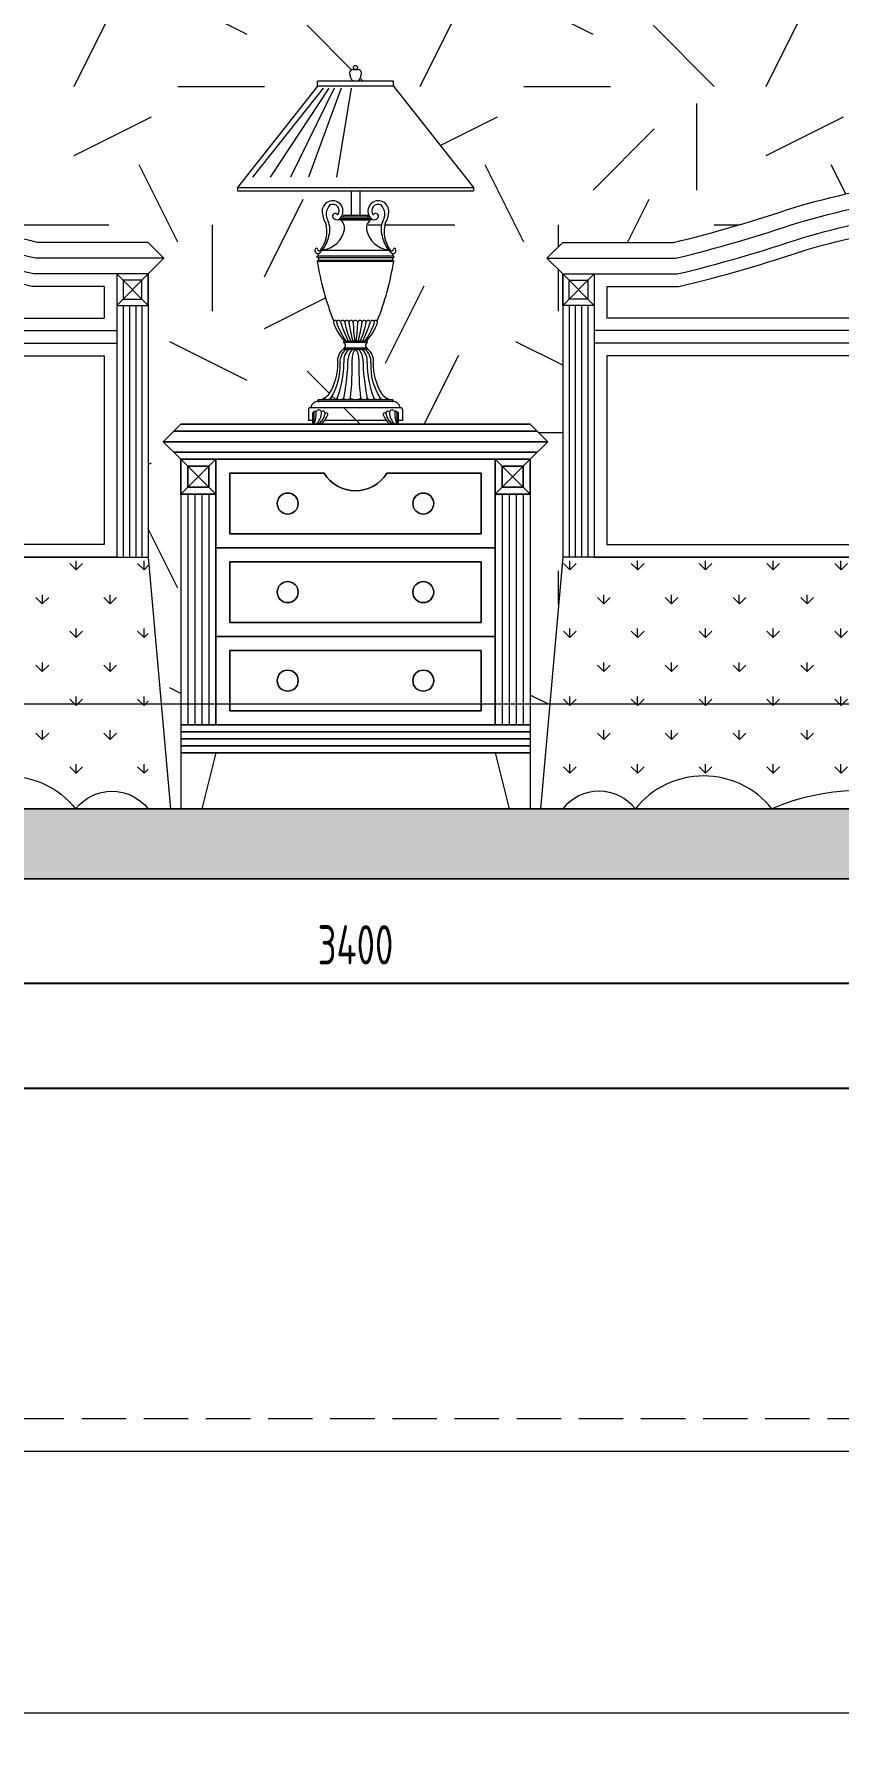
# Model space of a CAD drawing. Header units: millimetres. Extents: x 3162 to 221128, y -144913 to 11496.
# Drawn here: x 33823 to 34974, y -50397 to -47956 of the extents above; entities that cross this region are included whole.
import ezdxf

# ---------------------------------------------------------------- set-up
doc = ezdxf.new("R2010")
doc.units = ezdxf.units.MM
doc.header["$LTSCALE"] = 10
doc.linetypes.add('DASH', pattern=[8.889999999999997, 6.349999999999998, -2.54])
doc.layers.get('Defpoints').update_dxf_attribs({"color": 250})
for name, color, linetype, lineweight in [('Contour【轮廓线】', 94, 'Continuous', 0), ('Drawing【图框、表格】', 150, 'Continuous', 0), ('FC-Hatch【平面填充】', 250, 'Continuous', 0), ('Fine【细线】', 250, 'Continuous', 0), ('Finish【完成面】', 2, 'Continuous', 0), ('Hidden【虚线】', 136, 'DASH', 0), ('RC-dimensions', 44, 'Continuous', 0), ('Wall【立面墙】', 252, 'Continuous', 0)]:
    doc.layers.add(name, color=color, linetype=linetype, lineweight=lineweight)
doc.styles.add('尺寸标注', font='ARCHS.SHX', dxfattribs={"width": 0.8})
doc.dimstyles.new('海龙1：25', dxfattribs={"dimscale": 25, "dimtxt": 2.25, "dimasz": 1, "dimexe": 1.5, "dimexo": 1, "dimgap": 1, "dimtad": 1, "dimdec": 0, "dimrnd": 5, "dimdsep": 46, "dimtxsty": '尺寸标注', "dimblk": 'ARCHTICK', "dimblk1": 'ARCHTICK', "dimblk2": 'ARCHTICK', "dimcen": 1, "dimclrd": 44, "dimclre": 44, "dimclrt": 2, "dimadec": 0, "dimazin": 0, "dimtfac": 1, "dimtdec": 0, "dimtix": 1, "dimtmove": 2, "dimatfit": 3, "dimldrblk": 'hl_arrow2', "dimfxl": 5, "dimfxlon": 1, "dimarcsym": 0})

# ---------------------------------------------------------------- blocks, each defined once
blk = doc.blocks.new('_ArchTick')
at = {"color": 2, "linetype": 'ByBlock', "const_width": 0.15}
blk.add_lwpolyline([(-0.5, -0.5), (0.5, 0.5)], dxfattribs=at)
blk = doc.blocks.new('*D1210')
at = {"layer": 'Defpoints', "color": 0, "transparency": 16777216}
for p in [(29832.73861717574, -49163.89849982945), (36582.73861717574, -49163.89849982945), (29832.73861717574, -49463.89849982945)]:
    blk.add_point(p, dxfattribs=at)
at = {"layer": 'RC-dimensions', "color": 44, "lineweight": -2, "transparency": 16777216}
for p, q in [((29832.73861717574, -49338.89849982945), (29832.73861717574, -49501.39849982943)), ((36582.73861717574, -49338.89849982945), (36582.73861717574, -49501.39849982943)), ((36582.73861717574, -49463.89849982945), (29832.73861717574, -49463.89849982945))]:
    blk.add_line(p, q, dxfattribs=at)
at = {"layer": 'RC-dimensions', "color": 44, "lineweight": -2, "transparency": 16777216, "xscale": 25, "yscale": 25, "zscale": 25, "rotation": 180}
blk.add_blockref('_ArchTick', (29832.73861717574, -49463.89849982945), dxfattribs=at)
at = {"layer": 'RC-dimensions', "color": 44, "lineweight": -2, "transparency": 16777216, "xscale": 25, "yscale": 25, "zscale": 25}
blk.add_blockref('_ArchTick', (36582.73861717574, -49463.89849982945), dxfattribs=at)
at = {"layer": 'RC-dimensions', "color": 2, "transparency": 16777216, "insert": (33207.73861717574, -49409.60162482943), "char_height": 56.25, "attachment_point": 5, "style": '尺寸标注'}
blk.add_mtext('6750', dxfattribs=at)
blk = doc.blocks.new('hl_arrow2')
at = {"color": 2}
blk.add_line((-0.221303783804, 2.183e-12), (-1, 5.720000000000001e-13), dxfattribs=at)
blk.add_lwpolyline([(-0.221303783804, 0), (-0.861040435366, -0.688592459968), (-0.653754463034, -0.8624700623479998), (0, 0), (-0.653754463034, 0.8624700623479998), (-0.861040435366, 0.688592459968)], close=True, dxfattribs=at)
for points in [[(-0.861040435366, 0.688592459968), (-0.653754463034, 0.8624700623479998), (-0.221303783804, 0), (0, 0)], [(-0.861040435366, -0.688592459968), (-0.653754463034, -0.8624700623479998), (-0.221303783804, 0), (0, 0)]]:
    blk.add_solid(points, dxfattribs=at)
blk = doc.blocks.new('*D1238')
at = {"layer": 'Defpoints', "color": 0, "transparency": 16777216}
for p in [(32582.73862014517, -49163.89849982948), (35982.73862014722, -49163.89849982945), (32582.73862014517, -49313.89849982943)]:
    blk.add_point(p, dxfattribs=at)
at = {"layer": 'RC-dimensions', "color": 44, "lineweight": -2, "transparency": 16777216}
for p, q in [((32582.73862014517, -49188.89849982948), (32582.73862014517, -49351.39849982943)), ((35982.73862014722, -49188.89849982945), (35982.73862014722, -49351.39849982943)), ((35982.73862014722, -49313.89849982943), (32582.73862014517, -49313.89849982943))]:
    blk.add_line(p, q, dxfattribs=at)
at = {"layer": 'RC-dimensions', "color": 44, "lineweight": -2, "transparency": 16777216, "xscale": 25, "yscale": 25, "zscale": 25, "rotation": 180}
blk.add_blockref('_ArchTick', (32582.73862014517, -49313.89849982943), dxfattribs=at)
at = {"layer": 'RC-dimensions', "color": 44, "lineweight": -2, "transparency": 16777216, "xscale": 25, "yscale": 25, "zscale": 25}
blk.add_blockref('_ArchTick', (35982.73862014722, -49313.89849982943), dxfattribs=at)
at = {"layer": 'RC-dimensions', "color": 2, "transparency": 16777216, "insert": (34282.7386201462, -49258.42974982945), "char_height": 56.25, "attachment_point": 5, "style": '尺寸标注'}
blk.add_mtext('3400', dxfattribs=at)
blk = doc.blocks.new('床正立面22')
h = blk.add_hatch()
h.set_pattern_fill('GRASS', color=8, scale=2.7, style=0)
h.set_pattern_definition([(90, (77769.68047960044, 87398.80469178478), (-48.49334999999999, 48.49334999999999), [12.85875, -84.12795]), (44.99999999999999, (77769.68047960044, 87398.80469178478), (-48.49338305377342, 48.49338305377344), [12.85875, -55.72124999999999]), (135, (77769.68047960044, 87398.80469178478), (-48.49338305377344, -48.49338305377342), [12.85875, -55.72124999999999])])
h.paths.add_polyline_path([(-224.1710812887264, 9.9996669e-09, -0.245189290223427), (-10.32076939071123, 9.9996669e-09, -0.260894113182446), (217.5185456459352, 5.666145310602905, -0.193709342207689), (454.1986453414573, 9.9996669e-09, -0.4810432600238387), (649.6331468657153, 9.9996669e-09, -0.4831418498008376), (753.5449930997769, 1.00258603e-08), (753.5449930997769, 360.0000000099996), (-596.4550069002231, 360.0000000099996), (-596.4550069002231, 9.9996669e-09, -0.4477466386809328), (-396.8963138551771, 9.9996669e-09, -0.3543785165153684)])
for p, q in [((-596.4550069002231, 810.0000000099997), (-437.903978727138, 810.0000000099997)), ((-596.4550069002231, 765.0000000099997), (-596.4550069002231, 360.0000000099996)), ((-596.4550069002231, 765.0000000099997), (-437.903978727138, 765.0000000099997)), ((-551.4550069002231, 765.0000000099997), (-551.4550069002231, 360.0000000099996)), ((708.5449930997769, 765.0000000099997), (708.5449930997769, 360.0000000099996)), ((753.5449930997769, 765.0000000099997), (753.5449930997769, 360.0000000099996)), ((-551.4550069002231, 684.0000000100258), (708.5449930997769, 684.0000000099735)), ((-551.4550069002231, 666.0000000100258), (708.5449930997509, 666.0000000099735)), ((1300.000000000014, 550.0000000099997), (800.0000000000146, 550.0000000099997)), ((1325.000000000014, 525.0000000099997), (775.0000000000146, 525.0000000099997)), ((800.0000000000146, 500.0000000099706), (800.0000000000146, 9.9996669e-09)), ((1300.000000000014, 500.0000000099996), (800.0000000000146, 500.0000000099996)), ((850.0000000000146, 500.0000000099706), (850.0000000000146, 120.0000000099996)), ((1250.000000000043, 500.0000000099706), (1250.000000000043, 120.0000000099996)), ((1300.000000000044, 500.0000000099706), (1300.000000000014, 9.9996669e-09)), ((1250.000000000043, 373.3334000100029), (850.0000000000146, 373.3334000100029)), ((-596.4550069002493, 360.0000000099996), (753.5449930997769, 360.0000000099996)), ((1250.000000000043, 246.666800010006), (850.0000000000146, 246.666800010006)), ((1300.000000000014, 120.0000000099996), (800.0000000000146, 120.0000000099996)), ((1300.000000000014, 80.00000000999965), (800.0000000000146, 80.00000000999965)), ((849.9999999904975, 80.00000000999965), (829.9999999904976, 9.9996669e-09)), ((1249.999999990497, 80.00000000999965), (1269.999999990498, 9.9996669e-09)), ((-596.4550069002231, 9.9996669e-09), (-628.3599447980844, 9.9996669e-09)), ((753.5449930997769, 9.9996669e-09), (785.4499309976383, 9.9996669e-09)), ((753.5449930997769, 9.9996669e-09), (785.449930997612, 9.9996669e-09)), ((829.9999999904976, 9.9996669e-09), (799.9999999904976, 9.9996669e-09)), ((1269.999999990498, 9.9996669e-09), (1299.999999990497, 9.9996669e-09))]:
    blk.add_line(p, q)
at = {"color": 8}
for p, q in [((42.54499309975071, 810.0000000099997), (114.5449930997507, 738.0000000099997)), ((114.5449930997507, 810.0000000099997), (42.54499309975071, 738.0000000099997)), ((-551.4550069002231, 765.0000000099997), (-596.4550069002231, 720.0000000099997)), ((-596.4550069002231, 765.0000000099997), (-551.4550069002231, 720.0000000099997)), ((708.5449930997769, 765.0000000099997), (753.5449930997769, 720.0000000099997)), ((753.5449930997769, 765.0000000099997), (708.5449930997769, 720.0000000099997)), ((-533.4550069002231, 747.0000000100259), (-533.4550069002231, 702.0000000100259)), ((690.5449930997768, 747.0000000099997), (690.5449930997509, 702.0000000099734)), ((-587.4550069002231, 720.0000000099997), (-587.4550069002231, 360.0000000099996)), ((-578.455006900223, 720.0000000099997), (-578.455006900223, 360.0000000099996)), ((-569.4550069002231, 720.0000000099997), (-569.4550069002231, 360.0000000099996)), ((-560.4550069002231, 720.0000000099997), (-560.4550069002231, 360.0000000099996)), ((717.5449930997769, 720.0000000099997), (717.5449930997769, 360.0000000099735)), ((726.5449930997768, 720.0000000099997), (726.5449930997768, 360.0000000099735)), ((735.5449930997768, 720.0000000099997), (735.5449930997768, 360.0000000099735)), ((744.5449930997768, 720.0000000099997), (744.5449930997768, 360.0000000099735)), ((-533.4550069002231, 702.0000000100259), (690.5449930997509, 702.0000000099734)), ((1310.000000000044, 540.0000000099997), (790.0000000000147, 540.0000000099997)), ((1310.000000000014, 510.0000000099996), (790.0000000000147, 510.0000000099996)), ((850.0000000000146, 500.0000000099706), (800.0000000000146, 450.0000000099706)), ((800.0000000000146, 500.0000000099706), (850.0000000000146, 450.0000000099706)), ((1250.000000000043, 500.0000000099706), (1300.000000000044, 450.0000000099706)), ((1300.000000000044, 500.0000000099706), (1250.000000000043, 450.0000000099706)), ((810.0000000000146, 450.0000000099706), (810.0000000000146, 120.0000000099996)), ((820.0000000000142, 450.0000000099706), (820.0000000000142, 120.0000000099996)), ((830.0000000000147, 450.0000000099706), (830.0000000000147, 120.0000000099996)), ((840.0000000000147, 450.0000000099706), (840.0000000000147, 120.0000000099996)), ((1260.000000000043, 450.0000000099706), (1260.000000000043, 120.0000000099996)), ((1270.000000000043, 450.0000000099706), (1270.000000000043, 120.0000000099996)), ((1280.000000000043, 450.0000000099706), (1280.000000000043, 120.0000000099996)), ((1290.000000000044, 450.0000000099706), (1290.000000000014, 120.0000000099996)), ((1300.000000000014, 110.0000000099996), (800.0000000000146, 110.0000000099996)), ((1300.000000000014, 100.0000000099996), (800.0000000000146, 100.0000000099996)), ((1300.000000000014, 90.00000000999965), (800.0000000000146, 90.00000000999965))]:
    blk.add_line(p, q, dxfattribs=at)
for points in [[(-596.4550069002231, 810.0000000099997), (-437.903978727138, 810.0000000099997, 0.0224771964731783), (-265.5116637795669, 860.2845349741455, -0.0565961917930142), (78.54499310407263, 917.3674594659295)], [(753.5449930997769, 810.0000000099997), (594.9939649266656, 810.0000000099997, -0.0224771964731783), (422.6016499790945, 860.2845349741455, 0.0565961917916152), (78.54499310407263, 917.3674594654843)], [(-618.955006900197, 787.5000000099997), (-435.2115553678798, 787.5000000100259, 0.022740447580406), (-258.7967249704554, 838.8021458939032, -0.056501795642232), (79.6996802701178, 894.8971079433625)], [(776.0449930997509, 787.5000000099997), (592.3015415658359, 787.5000000099997, -0.0227404475802123), (415.8867111700092, 838.8021458939032, 0.0565017956408344), (77.39030593789647, 894.8971079429172)], [(-596.4550069002231, 765.0000000099997), (-432.5342917925502, 765.0000000100259, 0.0229987912296855), (-252.0889269567677, 817.3174977404325, -0.0564058208835267), (80.854367436163, 872.4267564207692)], [(753.5449930997509, 765.0000000099997), (589.6242779921041, 765.0000000100259, -0.0229987912296811), (409.1789131563214, 817.3174977404325, 0.0564058208821251), (76.23561877172031, 872.4267564203238)], [(-596.4550069002231, 9.9996669e-09, -0.4477466386809621), (-396.8963138551771, 9.9996669e-09, -0.3543785165154029), (-224.1710812887264, 9.9996669e-09, -0.2451892902234102), (-10.32076939071123, 9.9996669e-09, -0.2608941131824308), (217.5185456459352, 5.666145310602905, -0.1937093422076997), (454.1986453414573, 9.9996669e-09, -0.4810432600238387), (649.6331468657153, 9.9996669e-09, -0.4831418498007765), (753.5449930997769, 9.9996669e-09)]]:
    blk.add_lwpolyline(points, format="xyb")
for points in [[(-533.4550069002231, 747.0000000100259), (-430.4032255755417, 747.0000000100259, 0.0232020175353775), (-246.7278573194723, 800.1281440163057, -0.0563278610311697), (81.77811716898867, 854.4504752026837)], [(690.5449930997768, 747.0000000099997), (587.4932117755931, 747.0000000100259, -0.0232020175354389), (403.817843519026, 800.1281440163057, 0.0563278610297699), (75.31186903878987, 854.4504752022644)]]:
    blk.add_lwpolyline(points, format="xyb", dxfattribs=at)
for points in [[(-596.4550069002231, 810.0000000100259), (-618.9550069002231, 787.5000000099997), (-596.4550069002231, 765.0000000099997)], [(753.5449930997509, 810.0000000100259), (776.0449930997509, 787.5000000099997), (753.5449930997509, 765.0000000099997)], [(800.0000000000146, 550.0000000099997), (775.0000000000146, 525.0000000099997), (800.0000000000146, 500.0000000099996)], [(1300.000000000014, 550.0000000099997), (1325.000000000014, 525.0000000099997), (1300.000000000014, 500.0000000099996)], [(-596.4550069002493, 360.0000000099996), (-628.3599447980844, 9.9996669e-09)], [(753.5449930998032, 360.0000000099996), (785.4499309976383, 9.9996669e-09)]]:
    blk.add_lwpolyline(points)
for points in [[(42.54499309975071, 738.0000000099997), (114.5449930997507, 738.0000000099997), (114.5449930997507, 810.0000000099997), (42.54499309975071, 810.0000000099997)], [(42.54499309975071, 738.0000000099997), (114.5449930997507, 738.0000000099997), (114.5449930997507, 810.0000000099997), (42.54499309975071, 810.0000000099997)], [(-596.4550069002231, 720.0000000099997), (-551.4550069002231, 720.0000000099997), (-551.4550069002231, 765.0000000099997), (-596.4550069002231, 765.0000000099997)], [(78.5449930997507, 774.0000000099997), (78.5449930997507, 774.0000000099997), (78.5449930997507, 774.0000000099997), (78.5449930997507, 774.0000000099997)], [(708.5449930997769, 720.0000000099997), (753.5449930997769, 720.0000000099997), (753.5449930997769, 765.0000000099997), (708.5449930997769, 765.0000000099997)], [(-573.955006900223, 742.5000000099997), (-573.955006900223, 742.5000000099997), (-573.955006900223, 742.5000000099997), (-573.955006900223, 742.5000000099997)], [(731.0449930997768, 742.5000000099997), (731.0449930997768, 742.5000000099997), (731.0449930997768, 742.5000000099997), (731.0449930997768, 742.5000000099997)], [(-551.4550069002231, 666.0000000100258), (708.5449930997769, 666.0000000100258), (708.5449930997769, 360.0000000099996), (-551.4550069002231, 360.0000000099996)], [(850.0000000000146, 450.0000000099706), (800.0000000000146, 450.0000000099706), (800.0000000000146, 500.0000000099706), (850.0000000000146, 500.0000000099706)], [(1250.000000000014, 500.0000000099996), (850.0000000000146, 500.0000000099996), (850.0000000000146, 373.3334000100029), (1250.000000000014, 373.3334000100029)], [(1300.000000000044, 450.0000000099706), (1250.000000000043, 450.0000000099706), (1250.000000000043, 500.0000000099706), (1300.000000000044, 500.0000000099706)], [(825.0000000000146, 475.0000000099706), (825.0000000000146, 475.0000000099706), (825.0000000000146, 475.0000000099706), (825.0000000000146, 475.0000000099706)], [(1275.000000000044, 475.0000000099706), (1275.000000000044, 475.0000000099706), (1275.000000000044, 475.0000000099706), (1275.000000000044, 475.0000000099706)], [(1250.000000000014, 373.3334000100029), (850.0000000000146, 373.3334000100029), (850.0000000000146, 246.666800010006), (1250.000000000014, 246.666800010006)], [(1250.000000000014, 246.666800010006), (850.0000000000146, 246.666800010006), (850.0000000000146, 120.0000000099996), (1250.000000000014, 120.0000000099996)]]:
    blk.add_lwpolyline(points, close=True)
for points in [[(56.9449930997507, 752.4000000099735), (100.1449930998031, 752.4000000100259), (100.1449930996983, 795.600000009947), (56.94499309977689, 795.6000000100519)], [(-587.4550069002231, 729.0000000099997), (-560.4550069001707, 729.0000000100259), (-560.4550069002491, 756.0000000099734), (-587.4550069001967, 756.0000000100259)], [(717.5449930997769, 729.0000000099997), (744.5449930998293, 729.0000000100259), (744.5449930997509, 756.0000000099734), (717.5449930998032, 756.0000000100259)], [(-533.4550069002231, 648.0000000100258), (690.5449930997768, 648.0000000100258), (690.5449930997509, 378.0000000099735), (-533.4550069002231, 378.0000000100259)], [(840.0000000000147, 460.0000000099703), (809.9999999999852, 460.0000000099996), (810.0000000000437, 490.0000000099415), (840.0000000000147, 490.0000000099994)], [(1290.000000000044, 460.0000000099703), (1259.999999999985, 460.0000000099996), (1260.000000000073, 490.0000000099415), (1290.000000000014, 490.0000000099994)], [(1230.000000000014, 353.3334000100028), (870.0000000000142, 353.3334000099737), (870.0000000000142, 266.666800010006), (1230.000000000014, 266.6668000100351)], [(1230.000000000014, 226.6668000099769), (869.9999999999854, 226.6668000099769), (870.0000000000142, 140.0000000099996), (1230.000000000044, 140.0000000099996)]]:
    blk.add_lwpolyline(points, close=True, dxfattribs=at)
blk.add_lwpolyline([(1005.000000000131, 480.0000000099997), (870.0000000000437, 480.0000000099997), (870.0000000000142, 393.3334000100028), (1230.000000000073, 393.333400010032), (1230.000000000014, 480.0000000099997), (1095.000000000014, 480.0000000099997)], dxfattribs=at)
for centre in [(952.9883255084713, 436.6667000100012), (1147.011674491616, 436.6667000100012), (952.9883255084713, 310.0001000100335), (1147.011674491616, 310.0001000100335), (952.9883255084713, 183.3335000100367), (1147.011674491616, 183.3335000100367)]:
    blk.add_circle(centre, 15, dxfattribs=at)
blk.add_arc((1050.000000000073, 507.7051443737168), 52.84482022117567, 211.6193555119887, 328.3806444880113, dxfattribs=at)
blk = doc.blocks.new('台灯04(2)')
for p, q in [((-54.17084606186836, 483.6133628723547), (-54.17084606186836, 490.7143508992958)), ((54.17084606181015, 490.7143508992958), (-54.17084606186836, 490.7143508992958)), ((-3.18767678082804, 507.442293086722), (3.187676780769832, 507.442293086722)), ((54.17084606181015, 483.6133628723547), (54.17084606181015, 490.7143508992958)), ((-54.17084606186836, 483.6133628723547), (-168.7993104987254, 338.604779052308)), ((54.17084606181015, 483.6133628723547), (-54.17084606186836, 483.6133628723547)), ((54.17084606181015, 483.6133628723692), (168.7993104987254, 338.604779052308)), ((-168.7993104987254, 338.604779052308), (-168.7993104987254, 334.0116268753845)), ((-168.7993104987254, 338.604779052308), (168.7993104987254, 338.604779052308)), ((-168.7993104987254, 334.0116268753845), (168.7993104987254, 334.0116268753845)), ((-6.411997398972744, 334.0116268753845), (-6.411997398972744, 299.0639872669199)), ((6.411997398914536, 334.0116268753845), (6.411997398914536, 299.0639872669199)), ((168.7993104987254, 338.604779052308), (168.7993104987254, 334.0116268753845)), ((22.84599285208969, 293.8165791461579), (-22.8459928521479, 293.8165791461579)), ((-20.26998948413529, 296.7404522718643), (20.26998948401888, 296.7404522718643)), ((-17.2975773770886, 299.0639872669199), (-17.2975773770886, 296.7404522718643)), ((-17.2975773770886, 299.0639872669199), (17.29757737697218, 299.0639872669199)), ((17.29757737697218, 299.0639872669199), (17.29757737697218, 296.7404522718643)), ((-21.45252427700325, 292.221166120893), (21.45252427694504, 292.221166120893)), ((-47.60671086827642, 248.9437314597962), (47.60671086821822, 248.9437314597962)), ((-54.69490562859571, 233.5309088783615), (54.69490562853753, 233.5309088783615)), ((-54.37081761859008, 241.135829058876), (54.37081761829904, 241.135829058876)), ((-54.21991832662025, 238.6695052526848), (54.46867707491037, 238.6695052526848)), ((-52.95591053794487, 238.6695052526848), (-52.95591053794487, 234.9939119522241)), ((-52.95591053887619, 234.9939119522241), (52.95591053788664, 234.9939119522241)), ((52.95591053788664, 238.6695052526848), (52.95591053788664, 234.9939119522241)), ((16.96211148254224, 117.223997161047), (-16.96211150821182, 117.223997161047)), ((-16.508412706753, 109.5335050203357), (-16.508412706753, 107.6238192232922)), ((-16.508412706753, 109.5335050203357), (-16.508412706753, 107.6238192232922)), ((-16.508412706753, 109.5335050203357), (16.50841270657838, 109.5335050203357)), ((-16.508412706753, 107.6238192232922), (16.50841270657838, 107.6238192232922)), ((-16.508412706753, 107.6238192232922), (16.50841270657838, 107.6238192232922)), ((16.11235840819427, 118.750443219913), (-16.11168713207007, 118.750443219913)), ((16.50841270657838, 109.5335050203357), (16.50841270657838, 107.6238192232922)), ((52.51805728385807, 35.19583543092449), (-52.51805725504528, 35.19583543092449)), ((52.51805728385807, 32.68872587146325), (-52.51805725504528, 32.68872587146325)), ((-67.32732160142041, 21.37489280137379), (-67.32732160142041, 5.386874268726387)), ((-60.84243332655751, 5.386874268726387), (-67.32732160142041, 5.386874268726387)), ((65.3273216013622, 23.37489280138834), (-65.32732160142041, 23.37489280138834)), ((-50.5319230069581, 1.17797754e-08), (-60.79260496297503, 1.17797754e-08)), ((-50.53192300707451, 1.17797754e-08), (50.53192300701629, 1.17797754e-08)), ((44.40993557372713, 5.386874268726387), (-44.40993557372713, 5.386874268726387)), ((50.53192300701629, 1.17797754e-08), (60.79260496297503, 1.17797754e-08)), ((67.3273216013622, 5.386874268726387), (60.84243332655751, 5.386874268726387)), ((67.3273216013622, 21.37489280137379), (67.3273216013622, 5.386874268726387))]:
    blk.add_line(p, q)
at = {"color": 8}
for p, q in [((-46.2151123593503, 480.7714971791353), (-147.3311881413392, 353.4999739686973)), ((-38.01649909684785, 480.7714971791353), (-122.1738722846785, 353.4999739686973)), ((-30.55933327120147, 480.7714971791353), (-93.18278942551115, 353.4999739686973)), ((-20.73124701282359, 480.7714971791353), (-67.05722390380106, 353.4999739686973)), ((-6.332641757646343, 480.7714971791353), (-26.99150748117245, 353.4999739686973))]:
    blk.add_line(p, q, dxfattribs=at)
blk.add_circle((-8.73115e-11, 510.3862891040553), 2.943996017335303)
for centre, radius, start, end in [((7.739231744228162, 502.6144704386606), 16.23444787252622, 179.85481711352, 227.1398847682479), ((-3.671903574519091, 502.6433853975247), 4.823275919646021, 84.23815476439106, 179.85481711352), ((3.671903574402676, 502.6433853975247), 4.823275919646021, 0.1451828864800151, 95.76184523560896), ((-7.739231744286371, 502.6144704386606), 16.23444787252622, 312.8601152317521, 0.1451828864800151), ((-32.76648341325927, 304.8988811034287), 14.92388426383808, 318.7933348022123, 178.9137795990829), ((32.76648341320106, 304.8988811034287), 14.92388426383808, 1.08622040091697, 221.2066651977877), ((-15.46843337311293, 305.2402493437476), 32.21930551418773, 180.1039533500723, 213.1611585844775), ((-22.71088294140645, 300.5276325824307), 19.23936140130386, 136.8783088574538, 211.6028433877287), ((-32.57111860529403, 305.3554931363833), 9.31505700573239, 321.4671568544953, 116.6807953253192), ((-28.79223552471376, 297.3232858163174), 4.156263479755223, 24.49127562447123, 180.1919671021517), ((-26.6676137271279, 299.1195109223554), 6.536503005036344, 196.0770324354405, 321.6893460632619), ((-30.52941699759685, 280.418227489361), 14.88957157884445, 350.8033895232386, 61.26866867774012), ((30.52941699753865, 280.418227489361), 14.88957157884445, 115.8619013218167, 189.1966104767614), ((26.66761372706969, 299.1195109223554), 6.536503005036344, 218.3106539367381, 343.9229675645594), ((32.57111860523583, 305.3554931363833), 9.31505700573239, 63.31920467468083, 218.5328431455046), ((28.79223552471376, 297.3232858163174), 4.156263479755223, 359.8080328978482, 155.5087243755288), ((22.71088294140645, 300.5276325824307), 19.23936140130386, 328.3971566122713, 43.12169114254622), ((15.46843337305472, 305.2402493437476), 32.21930551418773, 326.8388414155225, 359.8960466499276), ((-87.85675992406324, 280.2731169221151), 51.00585106085261, 316.4654550234315, 347.9547676720024), ((-85.06585902432559, 275.8493538544353), 44.21987976103129, 322.7976459633821, 15.43253920680048), ((-50.52903168319608, 284.9164422559188), 35.37290422217242, 275.137598474484, 348.7879879500558), ((-66.86107074710888, 278.5090271181762), 30.22123999627655, 342.9124103855193, 23.26442268959933), ((50.52903168313786, 284.9164422559188), 35.37290422217242, 191.212012049944, 264.862401525516), ((66.86107074705069, 278.5090271181762), 30.22123999627655, 156.7355773104007, 197.0875896144807), ((87.85675992400502, 280.2731169221151), 51.00585106085261, 192.0452323279975, 223.5345449765686), ((85.06585902426741, 275.8493538544353), 44.21987976103129, 164.5674607931995, 217.2023540366177), ((-53.62781309490674, 248.5454853732735), 4.375524331247126, 149.7889370202202, 308.9092081644411), ((-55.97354962254758, 250.513269921903), 1.454428380215853, 356.099985776878, 170.7446891678615), ((-52.00473145939759, 250.4058882417667), 2.517772064484836, 179.8075259443815, 329.0919944077241), ((-44.81526164049864, 241.1505571124217), 8.90679047532676, 160.0314422647156, 180.0947429603563), ((52.00473145933938, 250.4058882417667), 2.517772064484836, 210.9080055922758, 0.1924740556184594), ((53.62781309484853, 248.5454853732735), 4.375524331247126, 231.0907918355589, 30.21106297977977), ((44.81526164044043, 241.1505571124217), 8.90679047532676, 359.9052570396436, 19.96855773528436), ((55.97354962248935, 250.513269921903), 1.454428380215853, 9.255310832138495, 183.900014223122), ((-53.95489449347952, 239.8842225998014), 1.318905142298745, 108.3822366989439, 247.0733525796736), ((-52.46393467366579, 232.6440983165739), 2.400763289934559, 101.8250951750803, 158.3221878584958), ((343.548093566933, 296.2671005468218), 403.1542088994029, 188.9523723729028, 201.6658550485687), ((-343.5480935669911, 296.2671005468218), 403.1542088994029, 338.3341449514313, 351.0476276270971), ((52.46393467360757, 232.6440983165739), 2.400763289934559, 21.67781214150417, 78.1749048249197), ((53.95489449347952, 239.8842225998014), 1.318905142298745, 292.9266474203264, 71.61776330105609), ((-28.96321819859441, 145.7619912364389), 2.72718501544455, 37.40137034530683, 171.4241467307692), ((-24.37216350375093, 145.5046445783446), 3.088900600072168, 12.41376320434759, 167.5862367904979), ((-18.33879516934394, 145.5046445779371), 3.088900600356272, 12.41376321036115, 167.5862367888246), ((-12.464364152489, 145.5046445776751), 3.088900600681828, 12.41376321931426, 167.5862367777013), ((-6.411839259875705, 145.328063670451), 3.303515988631551, 14.74139229643441, 165.2586077005843), ((-0.0794686589797493, 145.1960759203284), 3.437010237861046, 16.43786746382314, 163.5621325327422), ((6.411839259817497, 145.328063670451), 3.303515988631551, 14.74139229941564, 165.2586077035656), ((12.46436415243079, 145.5046445776751), 3.088900600681828, 12.41376322229863, 167.5862367806857), ((18.33879516928573, 145.5046445779371), 3.088900600356272, 12.41376321117542, 167.5862367896388), ((24.37216350369272, 145.5046445783446), 3.088900600072168, 12.41376320950207, 167.5862367956524), ((28.9632181985362, 145.7619912364389), 2.72718501544455, 8.575853269230757, 142.5986296546932), ((37.16004811230232, 168.0745834502086), 72.22226857373262, 197.6566697070145, 223.0745356801584), ((-37.16004811236053, 168.0745834502086), 72.2222685737302, 316.9254643198417, 342.3433302929853), ((-6.859738319268218, 91.47887460482158), 18.8084064762228, 120.8637303235074, 191.0103811858279), ((-16.11168713207007, 117.750443219913), 1, 90, 210.5515698041303), ((-12.03277652474935, 120.158052923558), 5.736464642731477, 210.5515698041303, 236.3377159988431), ((-17.97791003572638, 112.6880068094251), 3.861761111059703, 305.2287298098084, 44.26608607115393), ((17.97791003566817, 112.6880068094251), 3.861761111059703, 135.7339139288461, 234.7712701901916), ((12.03277652469114, 120.158052923558), 5.736464642731477, 303.6622840011569, 329.4484301958697), ((16.11168713201186, 117.750443219913), 1, 329.4484301958697, 90), ((6.859738319093593, 91.47887460482158), 18.8084064762228, 348.989618814172, 59.1362696764926), ((-107.4511717855639, 86.60810793069687), 82.13919318038566, 328.7623973096633, 0.8919228452082195), ((107.4511717855057, 86.60810793069687), 82.13919318038566, 179.1080771547918, 211.2376026903367), ((-53.31625200688723, 21.82426285267138), 10.8937446064194, 85.79811973421842, 171.8166491246759), ((-52.8361263880215, 33.94228065100469), 1.29327783526802, 75.76259093996491, 284.2374090737858), ((-55.04434676203527, 57.26051994569571), 22.20883701163444, 276.5316212789537, 323.376304223118), ((-40.70442601889953, 40.06276629423519), 4.749329455026004, 211.5177828095446, 265.2305420220169), ((-41.76939564253553, 45.51844025964236), 10.21056904798724, 273.7627971743045, 308.3942771042653), ((-31.86280777814682, 39.21932635598205), 3.951186331349724, 205.5393060575567, 267.9158353497004), ((-32.62631086949841, 45.22598169871343), 9.9745037362822, 273.5626124885074, 309.4227598480257), ((-23.8329395216133, 37.71922577855729), 2.467175396947085, 184.6115941607294, 277.0594826635838), ((-24.09205999804544, 48.20470220695279), 12.94616710416202, 272.4895088317261, 304.8466901226512), ((-13.24714092395152, 38.87528810065851), 3.682996727209838, 200.5911038271028, 267.486249471796), ((-14.07477743455092, 46.02084234329959), 10.84548147387111, 273.5211851658153, 308.8963913509861), ((0.7321334659645801, 49.68697507368779), 14.50962258497442, 236.5545186736206, 267.107713986331), ((0.7321334660809953, 49.68697507368779), 14.50962258497442, 236.5545186736206, 267.107713986331), ((-0.732133466139203, 49.68697507368779), 14.50962258497442, 272.8922860136691, 303.4454813263794), ((14.0747774343763, 46.02084234329959), 10.84548147387111, 231.1036086490139, 266.4788148341847), ((13.24714092366048, 38.87528810065851), 3.682996727209838, 272.5137505282041, 339.4088961728972), ((24.09205999787082, 48.20470220695279), 12.94616710416202, 235.1533098773488, 267.5104911682739), ((23.83293952132226, 37.71922577855729), 2.467175396947085, 262.9405173364162, 355.3884058392706), ((32.62631086926558, 45.22598169871343), 9.9745037362822, 230.5772401519743, 266.4373875114927), ((31.86280777785578, 39.21932635598205), 3.951186331349724, 272.0841646502996, 334.4606939424433), ((41.76939564230269, 45.51844025964236), 10.21056904798724, 231.6057228957348, 266.2372028256955), ((55.04434676191886, 57.26051994569571), 22.20883701163444, 216.623695776882, 263.4683787210463), ((40.70442601866671, 40.06276629423519), 4.749329455026004, 274.7694579779832, 328.4822171904553), ((52.83612638796331, 33.94228065100469), 1.29327783526802, 255.7625909262142, 104.237409060035), ((53.31625200682903, 21.82426285267138), 10.8937446064194, 8.183350875324116, 94.20188026578157), ((-65.32732160142041, 21.37489280138834), 2, 90, 180), ((-59.61700269390711, 15.89450529080204), 1.547917776338335, 65.52675966635303, 176.8976418003317), ((-441.8119375988317, -0.8307454394307567), 381.0202382817225, 0.1249231433204796, 2.528471452323895), ((-57.46959544121636, 17.12597350373834), 1.516562809236272, 23.45897008694381, 173.2833321775498), ((-52.30801249723299, 16.75407295053446), 3.894554728732783, 12.71882589505259, 165.4921918005476), ((-65.17055590692325, 22.80842155440041), 27.10191259748626, 302.6926819959592, 339.9479310478712), ((-46.26961033369298, 15.89683973084175), 2.820479564613252, 341.0434689931922, 142.5592424621505), ((-41.90681099923676, 14.1348613600785), 2.280882754609005, 344.2537491218833, 132.5883340047885), ((41.90681099923676, 14.1348613600785), 2.280882754609005, 47.41166599521139, 195.7462508781167), ((65.17055590686505, 22.80842155440041), 27.10191259748626, 200.0520689521287, 237.3073180040408), ((46.26961033363478, 15.89683973084175), 2.820479564613252, 37.44075753784951, 198.9565310068079), ((52.30801249717479, 16.75407295053446), 3.894554728732783, 14.50780819945231, 167.2811741049474), ((57.46959544115814, 17.12597350373834), 1.516562809236272, 6.716667822450133, 156.5410299130562), ((59.61700269384889, 15.89450529080204), 1.547917776338335, 3.102358199668334, 114.473240333647), ((441.8119375987735, -0.8307454394307567), 381.0202382817225, 177.4715285476761, 179.8750768566795), ((65.3273216013622, 21.37489280138834), 2, 0, 90)]:
    blk.add_arc(centre, radius, start, end)
for centre, radius, start, end in [((74.82912809451226, 180.9727893721356), 107.9807465251507, 198.8031578009842, 215.186205346312), ((199.6012138173973, 218.6632491342243), 232.5453180152253, 198.1643573265717, 205.445271197273), ((96.07258842731243, 166.3625586293855), 113.3666935128854, 190.2607970195827, 204.8335316814579), ((168.4441798592743, 168.6104163399068), 179.3018292918034, 187.1901032644173, 196.1455534714776), ((207.032211148442, 148.1867792425691), 210.2589577496299, 180.5499465355985, 188.0478687975398), ((-207.0322111485002, 148.1867792425691), 210.2589577496299, 351.9521312024602, 359.4500534644015), ((-168.4441798592161, 168.6104163399068), 179.3018292918034, 343.8544465285223, 352.8098967355826), ((-96.07258842731243, 166.3625586293855), 113.3666935128854, 335.1664683185421, 349.7392029804173), ((-199.6012138174555, 218.6632491342243), 232.5453180152253, 334.5547288027268, 341.8356426734283), ((-74.82912809457045, 180.9727893721356), 107.9807465251507, 324.8137946536879, 341.1968421990157), ((0.9978917823464144, 89.38434168301319), 23.20110191483424, 128.1731099805073, 183.7010015296423), ((1.918360505631424, 91.47887460482158), 18.8084064762228, 120.8637303235074, 191.0103811858279), ((9.21422900215839, 92.88016949035955), 19.82701511824481, 131.9597941924778, 177.3915131035886), ((11.97448892673128, 95.87849893126258), 16.77322073481126, 135.5535452206308, 188.8843002846936), ((-11.97624999270192, 95.87793415634223), 16.77487346878101, 351.1185345616412, 44.44361993236196), ((-9.214229002274804, 92.88016949035955), 19.82701511824481, 2.608486896411249, 48.0402058075222), ((-1.918360505689634, 91.47887460482158), 18.8084064762228, 348.989618814172, 59.1362696764926), ((-0.9978917824046222, 89.38434168301319), 23.20110191483424, 356.298998470358, 51.82689001949261), ((-101.5581106444297, 81.87586126726093), 79.63047348569769, 326.1463624265058, 4.329052777486418), ((-157.1744267969334, 88.97940938859392), 140.6348397959743, 338.5369062418821, 359.5548234591899), ((-322.4380294393341, 99.2108956675147), 311.8930303146219, 348.6031938397421, 359.0027383730898), ((-449.1393347279807, 86.65447281735393), 444.5913355755384, 353.6627151771535, 0.8549199032623889), ((449.1393347279227, 86.65447281735393), 444.5913355755384, 179.1450800967376, 186.3372848228464), ((322.438029439043, 99.2108956675147), 311.8930303146219, 180.9972616269103, 191.3968061602579), ((157.1744267967005, 88.97940938859392), 140.6348397959743, 180.4451765408101, 201.4630937581181), ((101.558110644255, 81.87586126726093), 79.63047348569769, 175.6709472225136, 213.8536375734942), ((-743.2466386856686, 39.57058918012626), 684.6330985410361, 356.6865581154552, 358.1361639385888), ((-114.4777565940458, 17.91068385737162), 58.3996534724556, 342.1400356976349, 359.8224421348124), ((-73.3956954354362, 18.17585740838694), 24.89307169708925, 313.1004194087884, 358.7009769296737), ((-63.89784467496792, 18.46537960648857), 20.59274053083635, 296.2731911650184, 350.2573278711441), ((63.89784467490971, 18.46537960648857), 20.59274053083635, 189.7426721288558, 243.7268088349816), ((73.395695435378, 18.17585740838694), 24.89307169708925, 181.2990230703263, 226.8995805912116), ((114.4777565939876, 17.91068385737162), 58.3996534724556, 180.1775578651875, 197.8599643023651), ((743.2466386856104, 39.57058918012626), 684.6330985410361, 181.8638360614111, 183.3134418845448)]:
    blk.add_arc(centre, radius, start, end, dxfattribs=at)

msp = doc.modelspace()

# ---------------------------------------------------------------- hatches: boundary and pattern name
at = {"layer": 'FC-Hatch【平面填充】'}
h = msp.add_hatch(dxfattribs=at)
h.set_pattern_fill('地毯', color=256, scale=300, style=0, pattern_type=2)
h.set_pattern_definition([(0, (30298.73861717571, -48769.89849982945), (132, 228), [12, -201, 9, -87, 18, -213]), (10, (30241.73861717571, -48646.89849982943), (80.67613670150445, 285.3442849732935), [21, -51, 27, -159, 15, -198]), (20, (30211.73861717572, -48742.89849982943), (133.4709535592093, 220.9762533757765), [24, -165, 21, -123, 15, -96]), (30, (30298.73861717571, -48760.89849982943), (-21.96925639128061, 254.0518682742053), [15, -99, 12, -147, 9, -195]), (40, (30214.73861717571, -48694.89849982945), (33.83591731976974, 216.3703554074118), [12, -132, 8.999999999999998, -84, 24, -153]), (50, (30259.73861717571, -48802.89849982943), (-80.24786473477872, 235.733494025581), [6, -111, 15, -183, 18, -93]), (59.99999999999999, (30268.73861717572, -48781.89849982945), (-99.47302994931884, 223.7076581449592), [15, -123, 6, -144, 12, -111]), (70, (30235.73861717571, -48817.89849982943), (-109.8922702303704, 215.5868477983183), [8.999999999999998, -56.99999999999999, 18, -96, 12, -132]), (80, (30250.73861717571, -48640.89849982945), (-208.5653438188235, 164.7194504535999), [21, -132, 8.999999999999998, -156, 18, -146.9999999999999]), (90, (30268.73861717572, -48769.89849982945), (-264, 111), [18, -93, 12, -183, 6, -186]), (100, (30220.73861717571, -48676.89849982943), (-247.9714589557226, 145.1452911512129), [21, -117, 18, -96, 21, -219]), (110, (30199.73861717571, -48847.89849982943), (-240.4403417043912, 81.69113832647704), [24, -78, 12, -159, 18, -174]), (120, (30118.73861717571, -48811.89849982945), (-286.6499444855587, 28.49226783578576), [15, -201, 18, -92.99999999999999, 21, -122.9999999999999]), (130, (30184.73861717572, -48877.89849982945), (-279.1077671106385, 71.26608126250223), [9, -66, 12, -129, 24, -168]), (140, (30094.73861717571, -48637.89849982945), (-220.5968515658284, -34.205687820067), [18, -108, 21, -93, 12, -126]), (150, (30343.73861717571, -48895.89849982945), (-204.8249722427793, -120.7672585833788), [12, -84.00000000000001, 24, -186, 21, -170.9999999999999]), (160, (30145.73861717571, -48727.89849982945), (-237.9010738302391, -162.4286891851902), [18, -126, 15, -114, 12, -183]), (170, (30163.73861717571, -48799.89849982943), (-215.6440470452879, -169.1231651014422), [27, -98.99999999999999, 18, -134.9999999999999, 24, -132])])
h.paths.add_polyline_path([(31130.60411847418, -46663.89849982945), (30082.73861717571, -46663.89849982945), (30082.73861717571, -48913.89849982943), (31130.60411847418, -48913.89849982943)])
h.paths.add_polyline_path([(32182.73861717576, -46663.89849982945), (31932.73861717576, -46663.89849982945), (31932.73861717576, -48913.89849982943), (32182.73861717576, -48913.89849982943)])
h.paths.add_polyline_path([(32255.86361866046, -47472.06069466566), (32409.61361866046, -47472.06069466566), (32409.61361866046, -47387.68569466563), (32255.86361866046, -47387.68569466563)], flags=16)
h.paths.add_polyline_path([(36155.86361866152, -47472.06069466566), (36309.61361866152, -47472.06069466566), (36309.61361866152, -47387.68569466563), (36155.86361866152, -47387.68569466563)], flags=16)
edge = h.paths.add_edge_path()
edge.add_line((32482.73862014517, -46863.89849982871), (33732.73862014723, -46863.89849982846))
edge.add_arc((34282.73862014723, -47520.14849982852), 856.2500000000325, 108.72409547525149, 129.9662130437989, ccw=False)
edge.add_ellipse((34282.73862014723, -46713.89849982849), major_axis=(-275, 0), ratio=0.5454545454545455, start_angle=181.7891713536157, end_angle=358.2108286463873, ccw=False)
edge.add_arc((34282.73862014726, -47520.14849982852), 856.2500000000388, 50.03378695620091, 71.27590452475022, ccw=False)
edge.add_line((34832.73862014726, -46863.89849982846), (36082.73862014722, -46863.89849982846))
edge.add_line((36082.73862014722, -46863.89849982846), (36082.73862014722, -48913.89849982943))
edge.add_line((36082.73862014722, -48913.89849982943), (36382.73861717573, -48913.89849982943))
edge.add_line((36382.73861717573, -48913.89849982943), (36382.73861717573, -46363.89849982943))
edge.add_line((36382.73861717573, -46363.89849982943), (32202.73861717576, -46363.89849982943))
edge.add_line((32202.73861717576, -46363.89849982943), (32202.73861717576, -46663.89849982945))
edge.add_line((32202.73861717576, -46663.89849982945), (32182.73861717576, -46663.89849982945))
edge.add_line((32182.73861717576, -46663.89849982945), (32182.73861717576, -48913.89849982943))
edge.add_line((32182.73861717576, -48913.89849982943), (32482.73862014517, -48913.89849982943))
edge.add_line((32482.73862014517, -48913.89849982943), (32482.73862014517, -46863.89849982871))
h = msp.add_hatch(dxfattribs=at)
h.set_pattern_fill('DD地毯1SC500', color=256, scale=494.9747, style=0, pattern_type=2)
h.set_pattern_definition([(0, (-479260.3994640573, -61395.20110116784), (494.9747, 494.9747), [123.743675, -371.231025]), (0, (-478988.1633790572, -61098.21628116784), (494.9747, 494.9747), [123.743675, -371.231025]), (90, (-479210.9019940571, -61221.95995616786), (-494.9746999999999, 494.9747), [123.743675, -371.231025]), (90, (-479012.9121140572, -61048.71881116786), (-494.9746999999999, 494.9747), [123.743675, -371.231025]), (45, (-479161.4045240578, -61048.71881116883), (5.5e-14, 494.9747000094167), [123.743675, -576.2562585868812]), (135, (-478988.1633790677, -61395.20110117872), (-494.9747000094167, 5.5e-14), [123.743675, -576.2562585868812]), (26.56505119999999, (-479136.6557885232, -61246.70869122822), (494.9747005534448, -2.0155723207e-06), [123.743675, -983.0534025801061]), (26.56505119999999, (-478913.9171735231, -60999.22134122822), (494.9747005534448, -2.0155723207e-06), [123.743675, -983.0534025801061]), (63.43494882, (-478913.9171735231, -61395.20110122822), (-2.1883510761e-06, 494.9747005534448), [123.743675, -983.0534025801061]), (63.43494882, (-479136.6557885232, -61172.46248622824), (-2.1883510761e-06, 494.9747005534448), [123.743675, -983.0534025801061]), (63.43494882, (-478963.4146435232, -61296.20616122822), (-2.1883510761e-06, 494.9747005534448), [123.743675, -983.0534025801061]), (116.5650512, (-479260.3994635231, -61122.96501622822), (2.0155721284e-06, 494.9747005534448), [123.743675, -983.0534025801061]), (153.43494882, (-479161.4045235231, -61320.95489622821), (-494.9747005534448, -2.1883509112e-06), [123.743675, -983.0534025801061])])
edge = h.paths.add_edge_path()
edge.add_line((35982.73862014722, -46963.89849982848), (34795.08615844524, -46963.89849982848))
edge.add_arc((34282.73862014723, -47520.14849982852), 756.2500000000401, 47.3526274730047, 72.54694363640942)
edge.add_ellipse((34282.73862014723, -46713.89849982849), major_axis=(-275, 0), ratio=0.5454545454545455, start_angle=34.4326092149351, end_angle=145.567390785068, ccw=False)
edge.add_arc((34282.73862014723, -47520.14849982852), 756.2500000000398, 107.4530563635913, 132.6473725269933)
edge.add_line((33770.39108184927, -46963.89849982848), (32582.73862014517, -46963.89849982868))
edge.add_line((32582.73862014517, -46963.89849982868), (32582.73862014517, -48913.89849982943))
edge.add_line((32582.73862014517, -48913.89849982943), (32617.67239947219, -48913.89849982943))
edge.add_line((32617.67239947219, -48913.89849982943), (32636.28361324597, -48703.89849982911))
edge.add_line((32636.28361324597, -48703.89849982911), (32636.28361324597, -48298.89849982943))
edge.add_line((32636.28361324597, -48298.89849982943), (32613.78361324597, -48276.39849982943))
edge.add_line((32613.78361324597, -48276.39849982943), (32636.28361324593, -48253.89849982943))
edge.add_line((32636.28361324593, -48253.89849982943), (32794.83464141904, -48253.89849982943))
edge.add_arc((32322.02947890988, -46312.31151073838), 1998.325488478538, 283.6859959764733, 288.8365226755793)
edge.add_arc((33390.59763984397, -49689.99156425978), 1545.497040957968, 92.94167893027537, 105.8987480446049, ccw=False)
edge.add_arc((33231.96958664794, -49689.99156425976), 1545.497040957947, 74.10125195539689, 87.05832106972582, ccw=False)
edge.add_arc((34300.537747582, -46312.31151073838), 1998.325488478538, 251.1634773244197, 256.314004023527)
edge.add_line((33827.73258507285, -48253.89849982943), (33986.28361324596, -48253.89849982943))
edge.add_line((33986.28361324596, -48253.89849982943), (34008.78361324593, -48276.39849982943))
edge.add_line((34008.78361324593, -48276.39849982943), (33986.28361324596, -48298.89849982941))
edge.add_line((33986.28361324596, -48298.89849982941), (33986.28361324596, -48703.89849982919))
edge.add_line((33986.28361324596, -48703.89849982919), (34004.89482701971, -48913.89849982943))
edge.add_line((34004.89482701971, -48913.89849982943), (34032.73862014618, -48913.89849982943))
edge.add_line((34032.73862014618, -48913.89849982943), (34032.73862014617, -48563.8984998294))
edge.add_line((34032.73862014617, -48563.8984998294), (34007.73862014618, -48538.89849982943))
edge.add_line((34007.73862014618, -48538.89849982943), (34032.73862014618, -48513.89849982943))
edge.add_line((34032.73862014618, -48513.89849982943), (34342.4966721752, -48513.89849982943))
edge.add_arc((35019.43075864562, -48616.28366570919), 684.6330985409382, 169.5900434662277, 171.3992957647164, ccw=False)
edge.add_arc((34348.06594174756, -48492.52360702803), 2, 0, 181.5374784837096, ccw=False)
edge.add_line((34350.06594174756, -48492.52360702803), (34350.06594174756, -48513.89849982943))
edge.add_line((34350.06594174756, -48513.89849982943), (34532.73862014618, -48513.89849982943))
edge.add_line((34532.73862014618, -48513.89849982943), (34557.73862014618, -48538.89849982943))
edge.add_line((34557.73862014618, -48538.89849982943), (34532.73862014618, -48563.89849982943))
edge.add_line((34532.73862014618, -48563.89849982943), (34532.73862014618, -48913.89849982943))
edge.add_line((34532.73862014618, -48913.89849982943), (34560.58241327267, -48913.89849982943))
edge.add_line((34560.58241327267, -48913.89849982943), (34579.19362704643, -48703.89849982919))
edge.add_line((34579.19362704643, -48703.89849982919), (34579.19362704643, -48298.89849982941))
edge.add_line((34579.19362704643, -48298.89849982941), (34556.69362704647, -48276.39849982943))
edge.add_line((34556.69362704647, -48276.39849982943), (34579.19362704643, -48253.89849982943))
edge.add_line((34579.19362704643, -48253.89849982943), (34737.74465521954, -48253.89849982943))
edge.add_arc((34264.93949271039, -46312.31151073838), 1998.325488478538, 283.6859959764728, 288.8365226755797)
edge.add_arc((35333.50765364445, -49689.99156425976), 1545.497040957946, 92.9416789302739, 105.89874804460351, ccw=False)
edge.add_arc((35174.87960044843, -49689.99156425978), 1545.497040957968, 74.10125195539649, 87.0583210697248, ccw=False)
edge.add_arc((36243.44776138249, -46312.31151073838), 1998.325488478538, 251.1634773244203, 256.3140040235272)
edge.add_line((35770.64259887335, -48253.89849982943), (35929.19362704646, -48253.89849982943))
edge.add_line((35929.19362704646, -48253.89849982943), (35951.69362704643, -48276.39849982943))
edge.add_line((35951.69362704643, -48276.39849982943), (35929.19362704643, -48298.89849982943))
edge.add_line((35929.19362704643, -48298.89849982943), (35929.19362704643, -48703.89849982911))
edge.add_line((35929.19362704643, -48703.89849982911), (35947.80484082019, -48913.89849982943))
edge.add_line((35947.80484082019, -48913.89849982943), (35982.73862014722, -48913.89849982943))
edge.add_line((35982.73862014722, -48913.89849982943), (35982.73862014722, -46963.89849982848))
h.paths.add_polyline_path([(34298.36343398802, -48366.91885956573, -0.0654952367575937), (34289.54991609482, -48395.14805660952), (34293.12492058883, -48395.14805660952, 0.0317796720198025), (34304.0940994825, -48367.72983450229, 0.6941320921056703)], flags=0)
h.paths.add_polyline_path([(34313.86300094194, -48366.47310415128, 0.0555300047518087), (34337.43352577472, -48280.36759095106), (34228.04371451761, -48280.36759095106, 0.0555300047517912), (34251.61423935038, -48366.47310415124, -0.4932205947241262), (34255.94187797939, -48366.48003048799, -0.6327887810147031), (34261.38314080954, -48367.72983450367, -0.764253814743837), (34267.33704048518, -48367.43778413657, -0.7284273701224949), (34273.2171403446, -48367.4553784975, -0.7070113908975624), (34279.44597114137, -48367.48237823776, -0.7183767125899883), (34285.95568136311, -48367.72983450318, -1.209009385450285), (34291.81075217958, -48370.52902244662, -0.0373735897858044), (34286.07506175331, -48396.67450266838), (34295.0641425974, -48396.67450266838, 0.0711957280154181), (34309.44633743313, -48369.66956232534, -0.970922035859444)], flags=16)
h.paths.add_polyline_path([(34336.27759151459, -48272.76267077056), (34335.69453068408, -48272.76267077056), (34335.69453068408, -48274.87540546099, 1.873242040808764)], flags=0)
h.paths.add_polyline_path([(34336.909466208, -48023.18414893012), (34336.909466208, -48030.28513695707), (34451.53793064492, -48175.29372077713), (34451.53793064492, -48179.88687295406), (34289.15061754511, -48179.88687295406), (34289.15061754511, -48214.83451256252), (34301.76915308493, -48214.83451256252, -1.261263477318168), (34330.4035265002, -48209.87100577974, -0.1361117999505828), (34325.17897215308, -48226.28207677361, 0.2372799070933254), (34332.94001783223, -48265.24964416299, 0.6741120751066803), (34337.26110946357, -48263.4841536363, -0.9543251857652976), (34340.147663619, -48263.15130829912, -0.6127930430410587), (34335.92519753303, -48269.7062344395, -0.1590226743171763), (34336.10813793434, -48275.22899457674), (34230.27468547253, -48278.85363822293, 0.4813903256220013), (34229.04974594964, -48275.30607596629, -0.4725883280858393), (34228.94568872343, -48269.72542215799, -0.5660515362315045), (34225.32957667334, -48263.15130829901, -0.9543251853971684), (34228.21613082875, -48263.48415363597, 0.6741120751110554), (34232.53722245982, -48265.24964416337, 0.2372799070960589), (34240.29826813926, -48226.28207677363, -0.1361117999521331), (34235.07371379212, -48209.87100577957, -1.261263477311211), (34263.7080872074, -48214.83451256252), (34276.32662274722, -48214.83451256252), (34276.32662274722, -48179.88687295406), (34113.93930964747, -48179.88687295406), (34113.93930964747, -48175.29372077713), (34228.56777408433, -48030.28513695707), (34228.56777408433, -48023.18414893012), (34279.43500566879, -48023.18414893012, -0.2092982916551399), (34274.24345613654, -48011.24289265263, -0.3843295494855485), (34278.58248977808, -48006.45620674272), (34282.73862014612, -48006.45620674272, -0.4142135623730904), (34279.79462412877, -48003.51221072538, -1.318140083289081), (34284.34380895252, -48006.89705515461, -0.5499049286566093), (34291.23378415582, -48011.24289265263, -0.2092982916553475), (34286.04223462353, -48023.18414893012)], flags=16)
h.paths.add_polyline_path([(34266.90738002994, -48235.85996521234, 0.3175322101606456), (34259.36666606025, -48220.42385374731, -0.4888174682145796), (34249.79014446991, -48216.58913937333, -0.7518827978559243), (34257.45421596688, -48214.34594387126, 0.8041186259143199), (34245.98485903292, -48200.21979885769, 0.2892573125313296), (34242.11603192515, -48220.39396066126, -0.2072534879043657), (34244.76472359169, -48244.26947913463, -0.1084408916964066), (34235.72314277651, -48264.18003037306, 0.3301736962016611)], flags=0)
h.paths.add_polyline_path([(34259.89262729404, -48220.08192068328), (34265.4410427691, -48220.08192068328), (34265.4410427691, -48217.15804755758), (34262.46863066206, -48217.15804755758)], flags=0)
h.paths.add_polyline_path([(34319.49238125952, -48200.21979885775, -0.3381143609146449), (34321.83568507646, -48223.45283466201, 0.1779111087360737), (34320.71251670063, -48244.2694791346, 0.1084408916965534), (34329.75409751582, -48264.18003037306, -0.3160663838308801), (34298.9664096723, -48237.62307253676, -0.3512904954481627), (34306.11057423208, -48220.42385374731, 0.4888174682169756), (34315.68709582243, -48216.58913937328, 0.7518827978338175), (34308.0230243255, -48214.34594387132, -0.8041186259235583)], flags=0)
h.paths.add_polyline_path([(34299.24703285277, -48404.3649948091), (34299.24703285277, -48406.27468060597, -0.316002429129314), (34308.06055099445, -48426.01178351606, 0.1411172052332631), (34319.9588022383, -48469.88681361479, 0.2072933801357401), (34335.25667740163, -48478.70266439857, -0.9611637910619456), (34335.99099662638, -48481.1806796392, -0.3746438153217047), (34346.8376926705, -48490.52360702803), (34217.41129854477, -48490.52360702803, 1.433961266293295), (34218.7085248019, -48494.04584355298, -0.4464069714577465), (34228.62417338661, -48481.20977395796), (34230.22056289198, -48481.20977395796, -0.999999999999988), (34229.58442462584, -48478.70266439852), (34230.22056289113, -48478.70266439852, 0.2072933801368124), (34245.5184380543, -48469.88681361431, 0.1411172052294958), (34257.41668929788, -48426.01178351673, -0.3160024291393182), (34266.23020743944, -48406.27468060597), (34266.23020743944, -48404.3649948091)], flags=16)
h.paths.add_polyline_path([(34304.86468408691, -48426.40460829849, 0.1668908972590295), (34318.16654278288, -48476.38264917578, -0.3690822975202145), (34313.47446063009, -48478.46623277366, -0.1249881319652959), (34309.03074790311, -48476.37763649998, -0.4267831366624636), (34306.2683445327, -48478.62774602771, -0.1421304645591938), (34299.43346643544, -48476.31850806737, -0.3895639379659996), (34294.98744002719, -48478.56832385511, -0.1281200103493045), (34290.00336748768, -48476.31850806734, -0.1341088892338267), (34282.73862014592, -48478.70266439854, -0.1341088892264023), (34275.47387280458, -48476.31850806728, -0.1281200103582823), (34270.48980026472, -48478.56832385519, -0.3895639379435503), (34266.04377385669, -48476.31850806743, -0.1421304645583804), (34259.20889575945, -48478.62774602768, -0.4267831366610357), (34256.446492389, -48476.37763650003, -0.1249881319626014), (34252.0027796621, -48478.46623277363, -0.3690822975199585), (34247.31069750928, -48476.38264917587, 0.1668908972926916), (34260.61255620457, -48426.40460828818, -0.2020348183851856), (34266.23020743944, -48409.28850764481), (34266.23020743944, -48406.27468060613), (34300.71653018186, -48405.07225413107, -0.326966662851588), (34296.39049683543, -48406.52317668933, -0.2470968199415896)], flags=0)
h.paths.add_polyline_path([(34183.36362014624, -47472.06069466566), (34382.11362014624, -47472.06069466566), (34382.11362014624, -47382.99819466566), (34183.36362014624, -47382.99819466566)], flags=24)
h = msp.add_hatch(dxfattribs=at)
h.set_pattern_fill('钢筋混凝土', color=256, scale=50, angle=180, style=0, pattern_type=2)
h.set_pattern_definition([(225, (0, -3563.671977884951), (35.35533905932736, -35.35533905932739), []), (230, (0, -3563.671977884951), (-71.7260182195219, 6.275217902615941), [7.5, -82.5]), (175, (0, -3563.671977884951), (13.87511134557785, -75.21922750499246), [6, -66]), (280.4514, (-5.977149999999999, -3563.149027884951), (-57.85091936242225, -68.94392938227062), [6.373999999999998, -70.11420000000001]), (226.1842, (-2.4e-15, -3583.671977884951), (-106.7240863229772, 16.55189071218804), [11.25, -123.75]), (276.6356, (-8.893650000000003, -3582.292627884952), (-93.46626104497412, -97.41177883584072), [9.561049999999996, -105.1712999999999]), (171.1841999999999, (-2.4e-15, -3583.671977884951), (-93.4661795148447, -97.41188670558294), [9, -99]), (201, (-10, -3578.671977884951), (-59.69070304110297, 40.26189289901011), [7.5, -82.5]), (146, (-10, -3578.671977884951), (-24.33155930032239, -72.51500619399336), [6, -66]), (251.4514000000001, (-14.9742, -3575.316827884952), (-84.02223437261546, -32.25303707836332), [6.373999999999998, -70.11419999999998]), (217.5, (0, -3563.671977884951), (-1.215985531729067, -33.28938538313114), [0.5, -65.2, 0.5, -67, 0.5, -66.25]), (187.5, (0, -3563.671977884951), (-26.30695374421487, -39.44117118823604), [0.5, -38.2, 0.5, -63.7, 0.5, -25.25]), (147.4999999999999, (22.3, -3563.671977884951), (-53.38224361724089, 2.255487173437976), [0.5, -25, 0.5, -78, 0.5, -103.5]), (137.5, (32.3, -3563.671977884951), (-58.31861693423861, -10.01049823323176), [0.5, -32.5, 0.5, -51.79999999999999, 0.5, -73.5])])
h.paths.add_polyline_path([(29532.73861717574, -49163.89849982945), (29532.73861717574, -49063.89849982945), (36882.73861717574, -49063.89849982945), (36882.73861717574, -49163.89849982945)])

# ---------------------------------------------------------------- linework, layer by layer
at = {"layer": 'Contour【轮廓线】'}
msp.add_line((32582.73862014517, -48913.89849982943), (35982.73862014722, -48913.89849982943), dxfattribs=at)
at = {"layer": 'Drawing【图框、表格】'}
for points in [[(28727.78059185064, -50357.62536998285), (28727.78059185064, -38932.71788936923), (43647.61269315104, -38932.71788936923), (43647.61269315104, -50357.62536998285)], [(28727.78059185064, -50357.62536998285), (28727.78059185064, -38932.71788936923), (43647.61269315104, -38932.71788936923), (43647.61269315104, -50357.62536998285)], [(28727.78059185064, -50357.62536998285), (28727.78059185064, -49982.62536998285), (43647.61269315104, -49982.62536998285), (43647.61269315104, -50357.62536998285)]]:
    msp.add_lwpolyline(points, close=True, dxfattribs=at)
at = {"layer": 'Finish【完成面】'}
msp.add_line((29832.73861717574, -49063.89849982945), (36582.73861717574, -49063.89849982945), dxfattribs=at)
at = {"layer": 'Hidden【虚线】'}
msp.add_lwpolyline([(37332.73861717576, -49936.43754200816), (29082.73861717575, -49936.43754200816), (29082.73861717575, -53119.38926189869), (37332.73861717576, -53119.3892618987)], close=True, dxfattribs=at)
at = {"layer": 'Wall【立面墙】'}
for points in [[(29532.73861717574, -49063.89849982945), (29532.73861717574, -49063.89849982945), (36882.73861717574, -49063.89849982945), (36882.73861717574, -49063.89849982945)], [(29532.73861717574, -49163.89849982945), (29532.73861717574, -49163.89849982945), (36882.73861717574, -49163.89849982945), (36882.73861717574, -49163.89849982945)]]:
    msp.add_lwpolyline(points, close=True, dxfattribs=at)

# ---------------------------------------------------------------- block references
at = {"layer": 'Fine【细线】'}
for name, p in [('台灯04(2)', (34282.7386201462, -48513.89849982943)), ('床正立面22', (33232.73862014618, -49063.89849983944))]:
    msp.add_blockref(name, p, dxfattribs=at)
at = {"layer": 'Fine【细线】', "xscale": -1}
msp.add_blockref('床正立面22', (35332.73862014622, -49063.89849983944), dxfattribs=at)

# ---------------------------------------------------------------- dimensions: what is measured, and where the dimension line sits
at = {"layer": 'RC-dimensions'}
for base, p1, p2, picture, middle in [((29832.73861717574, -49463.89849982945), (36582.73861717574, -49163.89849982945), (29832.73861717574, -49163.89849982945), '*D1210', (33207.73861717574, -49409.60162482943)), ((32582.73862014517, -49313.89849982943), (35982.73862014722, -49163.89849982945), (32582.73862014517, -49163.89849982948), '*D1238', (34282.7386201462, -49258.42974982945))]:
    dim = msp.add_linear_dim(base=base, p1=p1, p2=p2, angle=180, dimstyle='海龙1：25', override={"dimscale": 25, "dimtxsty": '尺寸标注', "dimblk1": 'ArchTick', "dimblk2": 'ArchTick', "dimsah": 1, "dimclrt": 2}, dxfattribs=at)
    dim.commit()
    dim.dimension.update_dxf_attribs({"geometry": picture, "text_midpoint": middle})

doc.saveas('drawing.dxf')
